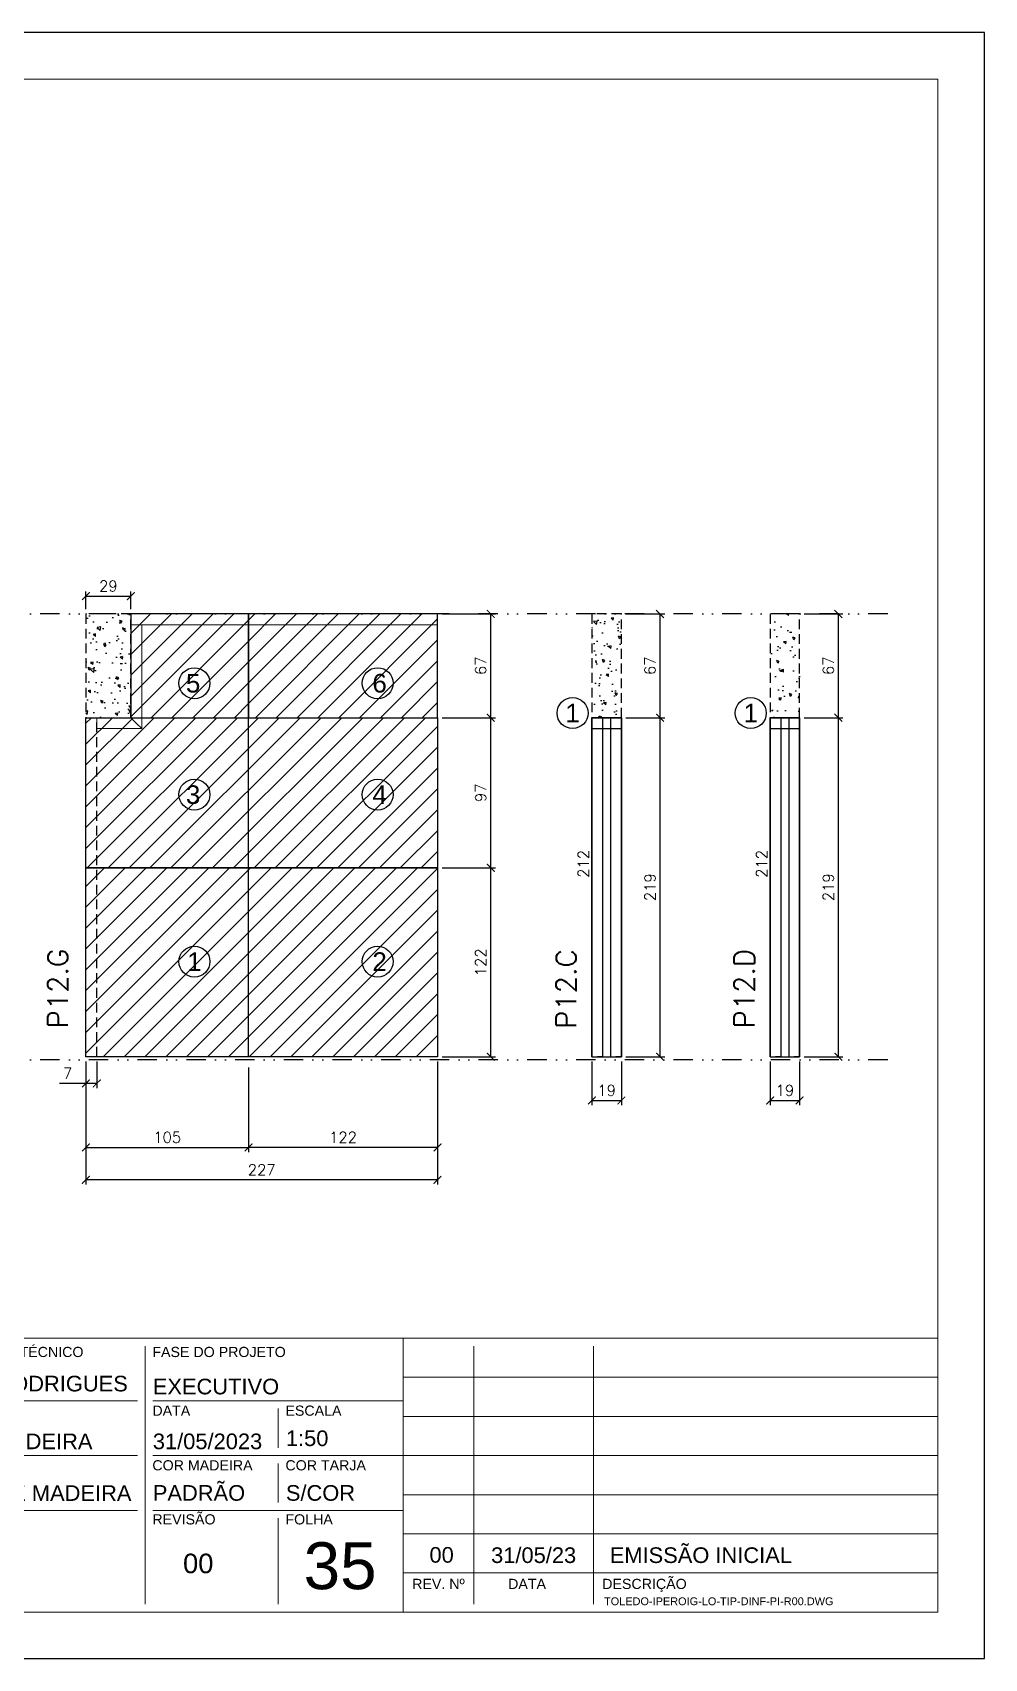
# Model space of a CAD drawing. Extents: x -23436 to 4767, y -3862 to 10024.
# Drawn here: x -15051 to -14436, y -518 to 532 of the extents above; entities that cross this region are included whole.
import ezdxf
from ezdxf.enums import TextEntityAlignment as Align

# ---------------------------------------------------------------- set-up
doc = ezdxf.new("R2010")
doc.units = 0
doc.header["$PDMODE"] = 2
doc.header["$PDSIZE"] = 10
doc.linetypes.add('DIVIDE2', pattern=[0.625, 0.25, -0.125, 0, -0.125, 0, -0.125])
doc.linetypes.add('HIDDEN', pattern=[9.525, 6.35, -3.175])
doc.layers.get('0').update_dxf_attribs({"lineweight": 13})
doc.layers.get('Defpoints').update_dxf_attribs({"lineweight": 13})
for name, color, linetype, lineweight in [('A-GENM', 7, 'Continuous', 18), ('cotas', 4, 'Continuous', 13), ('FOLHA MB', 7, 'Continuous', 13), ('N° FOLHA', 5, 'Continuous', 13), ('Texto Seção', 7, 'Continuous', 15)]:
    doc.layers.add(name, color=color, linetype=linetype, lineweight=lineweight)
for name, color, linetype in [('Concreto', 250, 'HIDDEN'), ('Cota', 4, 'Continuous'), ('Cota Sarrafo', 180, 'Continuous'), ('MB Logo', 254, 'Continuous'), ('Nível', 160, 'Continuous'), ('Painéis', 30, 'Continuous'), ('Reaproveitamento', 252, 'Continuous'), ('Romaneio', 10, 'Continuous'), ('Sarr 7x7', 104, 'Continuous'), ('Sarrafo de Pressão', 42, 'HIDDEN')]:
    doc.layers.add(name, color=color, linetype=linetype)
doc.layers.add('Laje_Perimetro', color=7, linetype='Continuous', plot=False)
doc.styles.add('ARIAL', font='arial.ttf', dxfattribs={"oblique": 15, "height": 25})
doc.styles.add('MB_C01', font='arial.ttf', dxfattribs={"height": 1.3})
doc.styles.add('MB_C02', font='arial.ttf', dxfattribs={"height": 2})
doc.styles.add('MB_C03', font='arial.ttf', dxfattribs={"height": 2.5})
doc.styles.add('MB_C04', font='arial.ttf', dxfattribs={"height": 6})
doc.styles.add('MtXpl_Lucida_Sans_Un', font='l_10646.ttf')
doc.styles.add('REGUA-120', font='ROMANS.shx', dxfattribs={"height": 15})
doc.styles.add('ROMANS', font='romans.shx')
doc.dimstyles.new('Cota Paínel', dxfattribs={"dimtxt": 7, "dimasz": 5, "dimexe": 3, "dimexo": 3, "dimgap": 3, "dimtad": 1, "dimdec": 1, "dimzin": 12, "dimdsep": 46, "dimtxsty": 'ROMANS', "dimblk": 'ARCHTICK', "dimcen": 0, "dimclrd": 4, "dimclre": 4, "dimclrt": 1, "dimadec": 1, "dimazin": 3, "dimtfac": 1, "dimtdec": 1, "dimtmove": 0, "dimatfit": 3, "dimldrblk": 'OBLIQUE', "dimfxl": 0, "dimtolj": 1, "dimtzin": 12, "dimarcsym": 0})
doc.dimstyles.new('PAINEL', dxfattribs={"dimtxt": 7, "dimasz": 5, "dimexe": 3, "dimexo": 3, "dimgap": 3, "dimtad": 1, "dimdec": 1, "dimzin": 12, "dimdsep": 46, "dimtxsty": 'ROMANS', "dimblk": 'ARCHTICK', "dimcen": 0, "dimclrd": 4, "dimclre": 4, "dimclrt": 1, "dimadec": 1, "dimazin": 3, "dimtfac": 1, "dimtdec": 1, "dimtmove": 0, "dimatfit": 3, "dimldrblk": 'OBLIQUE', "dimfxl": 0, "dimtolj": 1, "dimtzin": 12, "dimarcsym": 0})
doc.dimstyles.new('projeto2', dxfattribs={"dimtxt": 7, "dimasz": 5, "dimexe": 1.25, "dimexo": 2.5, "dimgap": 2, "dimtad": 1, "dimdec": 1, "dimdsep": 46, "dimtxsty": 'ROMANS', "dimblk": 'OBLIQUE', "dimcen": 10, "dimdle": 1, "dimse1": 1, "dimse2": 1, "dimsd1": 1, "dimsd2": 1, "dimclrd": 256, "dimclre": 256, "dimclrt": 1, "dimadec": 0, "dimazin": 0, "dimtfac": 1, "dimtdec": 1, "dimtmove": 0, "dimatfit": 3, "dimldrblk": 'OBLIQUE', "dimfxl": 0, "dimlwd": -1, "dimlwe": -1, "dimarcsym": 0})
pattern_1 = [(45, (-11602.353, -4e-12), (-6.735192, 6.735192), [])]
pattern_2 = [(140, (1723.943, 12872.556), (1.593909, 18.218467), [1.905, -20.955]), (85, (1723.943, 12872.556), (-19.105685, -3.524342), [1.524, -16.764058]), (190.45144, (1724.076, 12874.074), (-17.511775, 14.694125), [1.619001, -17.809024]), (136.1842, (1718.863, 12872.556), (4.204233, 27.107904), [2.8575, -31.4325]), (186.63556, (1719.213, 12874.815), (-24.742612, 23.740413), [2.428502, -26.71356]), (81.18415, (1718.863, 12872.556), (-24.742612, 23.740413), [2.285997, -25.145973]), (111, (1720.133, 12875.096), (10.22652, 15.161439), [1.905, -20.955]), (56, (1720.133, 12875.096), (-18.418797, 6.180203), [1.524, -16.764]), (161.451445, (1720.985, 12876.359), (-8.192277, 21.341642), [1.619001, -17.808994]), (127.5, (1723.943, 12872.5555), (-8.4555039, 0.3088603), [0, -16.5608, 0, -17.018, 0, -16.8275]), (97.5, (1723.943, 12872.5555), (-10.0180575, 6.6819663), [0, -9.7028, 0, -16.1798, 0, -6.4135]), (57.5, (1723.943, 12866.891), (0.5728744, 13.5590595), [0, -6.35, 0, -19.812, 0, -26.289]), (47.5, (1723.943, 12864.351), (-2.542649, 14.812918), [0, -8.255, 0, -13.1572, 0, -18.669])]
pattern_3 = [(140, (1585.471, 12849.556), (1.593909, 18.218467), [1.905, -20.955]), (85, (1585.471, 12849.556), (-19.105685, -3.524342), [1.524, -16.764058]), (190.45144, (1585.604, 12851.074), (-17.511775, 14.694125), [1.619001, -17.809024]), (136.1842, (1580.39, 12849.556), (4.204233, 27.107904), [2.8575, -31.4325]), (186.63556, (1580.741, 12851.815), (-24.742612, 23.740413), [2.428502, -26.71356]), (81.18415, (1580.39, 12849.556), (-24.742612, 23.740413), [2.285997, -25.145973]), (111, (1581.661, 12852.096), (10.22652, 15.161439), [1.905, -20.955]), (56, (1581.661, 12852.096), (-18.418797, 6.180203), [1.524, -16.764]), (161.451445, (1582.513, 12853.359), (-8.192277, 21.341642), [1.619001, -17.808994]), (127.5, (1585.471, 12849.5555), (-8.4555039, 0.3088603), [0, -16.5608, 0, -17.018, 0, -16.8275]), (97.5, (1585.471, 12849.5555), (-10.0180575, 6.6819663), [0, -9.7028, 0, -16.1798, 0, -6.4135]), (57.5, (1585.471, 12843.891), (0.5728744, 13.5590595), [0, -6.35, 0, -19.812, 0, -26.289]), (47.5, (1585.471, 12841.351), (-2.542649, 14.812918), [0, -8.255, 0, -13.1572, 0, -18.669])]

# ---------------------------------------------------------------- blocks, each defined once
blk = doc.blocks.new('MB-NOVO')
at = {"layer": 'MB Logo', "linetype": 'Continuous'}
h = blk.add_hatch(color=256, dxfattribs=at)
h.dxf.hatch_style = 1
h.set_gradient(color1=(242, 132, 69), color2=(247, 180, 141), rotation=90, tint=1)
h.paths.add_polyline_path([(-18529.6, 10980.8), (-18475.7, 10980.8, 0.706757), (-18468.7, 11008, 0.681802), (-18476.7, 11034.9), (-18529.4, 11034.9, 0.243712), (-18530.2, 11034.5), (-18551.7, 11003.9), (-18573.3, 11034.5, 0.243712), (-18574.1, 11034.9), (-18586.5, 11034.9), (-18586.5, 10980.8), (-18573.9, 10980.8), (-18573.9, 11012.9), (-18551.7, 10981.5), (-18529.6, 11012.9)])
h.paths.add_polyline_path([(-18516.8, 11014.1), (-18516.8, 11022), (-18477.8, 11022, -0.414214), (-18475.8, 11020), (-18475.8, 11016.1, -0.414214), (-18477.8, 11014.1)], flags=16)
h.paths.add_polyline_path([(-18516.8, 11001.4), (-18476.8, 11001.4, -0.414214), (-18474.8, 10999.4), (-18474.8, 10995.5, -0.414214), (-18476.8, 10993.5), (-18516.8, 10993.5)], flags=16)
at = {"layer": 'MB Logo', "true_color": 0x262626}
h = blk.add_hatch(color=250, dxfattribs=at)
h.dxf.hatch_style = 1
h.paths.add_polyline_path([(-18537.3, 11033.3, 0.60809), (-18538.1, 11034.9), (-18565.3, 11034.9, 0.60809), (-18566.1, 11033.3), (-18552.5, 11014, 0.518202), (-18550.9, 11014)])
h = blk.add_hatch(color=250, dxfattribs=at)
h.dxf.hatch_style = 1
h.paths.add_polyline_path([(-18456.2, 11011.3), (-18456.2, 11024.6), (-18434.2, 11024.6), (-18434.2, 11034.9), (-18476.7, 11034.9, -0.681802), (-18468.7, 11008, -0.706757), (-18475.7, 10980.8), (-18456.2, 10980.8), (-18456.2, 11001.4), (-18437.8, 11001.4), (-18437.8, 11011.3)])
h = blk.add_hatch(color=250, dxfattribs=at)
h.dxf.hatch_style = 1
h.paths.add_polyline_path([(-18435.9, 11007.9, 1), (-18381.9, 11007.9, 1)])
edge = h.paths.add_edge_path(flags=16)
edge.add_ellipse((-18409, 11007.7), major_axis=(0, 16.8), ratio=0.916255, start_angle=0, end_angle=360)
h = blk.add_hatch(color=250, dxfattribs=at)
h.dxf.hatch_style = 1
h.paths.add_polyline_path([(-18357, 11034.9), (-18380.2, 11034.9), (-18380.2, 10980.8), (-18367.6, 10980.8), (-18367.6, 11000.7), (-18363.4, 11000.7, -0.195765), (-18360.9, 10998.9), (-18351.8, 10983.2, 0.261385), (-18347.5, 10980.8), (-18336.4, 10980.8), (-18347.5, 10999, 0.082429), (-18349.6, 11001.5), (-18351.9, 11003.4, 0.81838)])
h.paths.add_polyline_path([(-18360.8, 11009), (-18367.6, 11009), (-18367.6, 11025), (-18360.8, 11025, -0.92578)], flags=16)
h = blk.add_hatch(color=250, dxfattribs=at)
h.dxf.hatch_style = 1
h.paths.add_polyline_path([(-18286.6, 11015.9), (-18286.6, 10980.8), (-18275.8, 10980.8), (-18275.8, 11034.9), (-18286.6, 11034.9, 0.216647), (-18289.4, 11032.4), (-18305.5, 10999.8), (-18321.6, 11032.7, 0.199908), (-18324.3, 11034.9), (-18335.2, 11034.9), (-18335.2, 10980.8), (-18324.3, 10980.8), (-18324.3, 11015.9), (-18310.4, 10989.3, 0.279644), (-18306, 10986.6, 0.340986), (-18300.5, 10989.3)])
h = blk.add_hatch(color=250, dxfattribs=at)
h.dxf.hatch_style = 1
h.paths.add_polyline_path([(-18274.4, 10980.8), (-18265, 10980.8, 0.322517), (-18260.2, 10984.3), (-18257.3, 10993), (-18237.2, 10993), (-18234.3, 10984.3, 0.322517), (-18229.5, 10980.8), (-18220.3, 10980.8), (-18241.2, 11034.9), (-18253.4, 11034.9)])
h.paths.add_polyline_path([(-18254.4, 11001.6), (-18247.3, 11023), (-18240.1, 11001.6)], flags=16)
h = blk.add_hatch(color=250, dxfattribs=at)
h.dxf.hatch_style = 1
h.paths.add_polyline_path([(-18206, 11024, -0.247671), (-18196.9, 11024.3), (-18193.5, 11022.5, 0.40799), (-18188.2, 11024.1), (-18185.4, 11029.1, 0.392837), (-18216.2, 11028.7, 0.467779), (-18213.3, 11006.3, 0.077523), (-18201.2, 11002.1, -0.214206), (-18196.1, 10997.9, -0.284295), (-18198.2, 10991.4, -0.26924), (-18208.8, 10991.6), (-18212.2, 10993.6, 0.407727), (-18219, 10992.1), (-18221.8, 10987.7, 0.296878), (-18193.2, 10983.1, 0.272251), (-18184.9, 10995.3), (-18184.6, 10997.9, 0.348906), (-18193.7, 11011.2), (-18200.4, 11013.5, -0.045018), (-18205.8, 11015.7, -0.618284)])
at = {"layer": 'MB Logo', "linetype": 'Continuous'}
blk.add_line((-18586.5, 10945.9), (-18184.8, 10945.9), dxfattribs=at)
at = {"layer": 'MB Logo', "color": 23, "linetype": 'Continuous', "true_color": 0xf28445}
for points in [[(-18573.3, 11034.5, 0.243712), (-18574.1, 11034.9), (-18586.5, 11034.9), (-18586.5, 10980.8), (-18573.9, 10980.8), (-18573.9, 11012.9), (-18551.7, 10981.5), (-18529.6, 11012.9), (-18529.6, 10980.8), (-18475.7, 10980.8, 0.706757), (-18468.7, 11008, 0.681802), (-18476.7, 11034.9), (-18529.4, 11034.9, 0.243712), (-18530.2, 11034.5), (-18551.7, 11003.9)], [(-18516.8, 11022), (-18477.8, 11022, -0.414214), (-18475.8, 11020), (-18475.8, 11016.1, -0.414214), (-18477.8, 11014.1), (-18516.8, 11014.1)], [(-18516.8, 11001.4), (-18476.8, 11001.4, -0.414214), (-18474.8, 10999.4), (-18474.8, 10995.5, -0.414214), (-18476.8, 10993.5), (-18516.8, 10993.5)]]:
    blk.add_lwpolyline(points, format="xyb", close=True, dxfattribs=at)
at = {"layer": 'MB Logo', "color": 250, "true_color": 0x262626}
for points in [[(-18537.3, 11033.3, 0.60809), (-18538.1, 11034.9), (-18565.3, 11034.9, 0.60809), (-18566.1, 11033.3), (-18552.5, 11014, 0.518202), (-18550.9, 11014)], [(-18437.8, 11011.3), (-18456.2, 11011.3), (-18456.2, 11024.6), (-18434.2, 11024.6), (-18434.2, 11034.9), (-18476.7, 11034.9, -0.681802), (-18468.7, 11008, -0.706757), (-18475.7, 10980.8), (-18456.2, 10980.8), (-18456.2, 11001.4), (-18437.8, 11001.4)], [(-18347.5, 10980.8), (-18336.4, 10980.8), (-18347.5, 10999, 0.082429), (-18349.6, 11001.5), (-18351.9, 11003.4, 0.81838), (-18357, 11034.9), (-18380.2, 11034.9), (-18380.2, 10980.8), (-18367.6, 10980.8), (-18367.6, 11000.7), (-18363.4, 11000.7, -0.209789), (-18360.8, 10998.7), (-18351.8, 10983.2, 0.261385)], [(-18286.6, 11015.9), (-18286.6, 10980.8), (-18275.8, 10980.8), (-18275.8, 11034.9), (-18286.6, 11034.9, 0.216647), (-18289.4, 11032.4), (-18305.5, 10999.8), (-18321.5, 11032.4, 0.216647), (-18324.3, 11034.9), (-18335.2, 11034.9), (-18335.2, 10980.8), (-18324.3, 10980.8), (-18324.3, 11015.9), (-18310.4, 10989.3, 0.279644), (-18306, 10986.6), (-18304.9, 10986.6, 0.279644), (-18300.5, 10989.3)], [(-18265, 10980.8, 0.322517), (-18260.2, 10984.3), (-18257.3, 10993), (-18237.2, 10993), (-18234.3, 10984.3, 0.322517), (-18229.5, 10980.8), (-18220.3, 10980.8), (-18241.2, 11034.9), (-18253.4, 11034.9), (-18274.4, 10980.8)], [(-18206.2, 11015.9, -0.549626), (-18206.4, 11023.8, -0.258723), (-18196.9, 11024.3), (-18193.5, 11022.5, 0.40799), (-18188.2, 11024.1), (-18185.4, 11029.1, 0.392837), (-18216.2, 11028.7, 0.467779), (-18213.3, 11006.3, 0.077523), (-18201.2, 11002.1, -0.203897), (-18196.3, 10998.2), (-18196.1, 10997.8, -0.267611), (-18198, 10991.6), (-18198.5, 10991.3, -0.261145), (-18208.8, 10991.6), (-18212.2, 10993.6, 0.407727), (-18219, 10992.1), (-18221.8, 10987.7, 0.296878), (-18193.2, 10983.1, 0.265963), (-18184.9, 10994.9), (-18184.7, 10997.6, 0.340466), (-18193.1, 11011), (-18200.4, 11013.5, -0.049298)], [(-18367.6, 11009), (-18360.8, 11009, 0.92578), (-18360.8, 11025), (-18367.6, 11025)]]:
    blk.add_lwpolyline(points, format="xyb", close=True, dxfattribs=at)
blk.add_lwpolyline([(-18247.3, 11023), (-18254.4, 11001.6), (-18240.1, 11001.6)], close=True, dxfattribs=at)
at = {"layer": 'MB Logo', "color": 250, "true_color": 0x262626, "style": 'MtXpl_Lucida_Sans_Un'}
for s, height, p in [('F', 8.12, (-18586.8, 10959.8)), ('O', 8.12, (-18567.5, 10959.8)), ('R', 8.12, (-18545.6, 10959.8)), ('M', 8.12, (-18525.4, 10959.8)), ('A', 8.12, (-18502.5, 10959.8)), ('S', 8.12, (-18481.9, 10959.8)), ('P', 8.12, (-18447.3, 10959.8)), ('R', 8.12, (-18427.8, 10959.8)), ('É', 8.12, (-18407.5, 10959.8)), ('-', 8.12, (-18389.6, 10959.8)), ('F', 8.12, (-18371.4, 10959.8)), ('A', 8.12, (-18353.3, 10959.8)), ('B', 8.12, (-18332.1, 10959.8)), ('R', 8.12, (-18312.2, 10959.8)), ('I', 8.12, (-18292.7, 10959.8)), ('C', 8.12, (-18276.6, 10959.8)), ('A', 8.12, (-18256.3, 10959.8)), ('D', 8.12, (-18235.5, 10959.8)), ('A', 8.12, (-18214.6, 10959.8)), ('S', 8.12, (-18193.6, 10959.8)), ('DIREITOS AUTORAIS PROTEGIDOS PELA LEI Nº 9610/98', 8.122, (-18540.4, 10887.8))]:
    blk.add_text(s, height=height, dxfattribs=at).set_placement(p)
at = {"layer": 'MB Logo', "style": 'MtXpl_Lucida_Sans_Un'}
for s, p in [('Rua José Santa Rosa, 1300 - Jd Nova Limeira - Limeira / SP', (-18549.2, 10917.8)), ('(19) 3440-2240 - email:projetos@mbformas.com.br - www.mbformas.com.br', (-18601.5, 10902.8))]:
    blk.add_text(s, height=8.122, dxfattribs=at).set_placement(p)
blk = doc.blocks.new('A$C169d8357')
at = {"layer": 'FOLHA MB', "color": 1}
for p, q in [((1109.8, 356.7), (70, 356.7)), ((445.6, 351.7), (445.6, 185)), ((786.6, 351.7), (786.6, 250.7)), ((943.1, 351.7), (943.1, 185)), ((1109.8, 356.7), (1109.8, 179.9)), ((1455, 356.7), (1109.8, 356.7)), ((1155.3, 185), (1155.3, 351.7)), ((1232.6, 351.7), (1232.6, 185)), ((1455, 331.5), (1109.8, 331.5)), ((938.1, 316.3), (791.6, 316.3)), ((1109.8, 316.3), (948.2, 316.3)), ((1029, 311.3), (1029, 286)), ((1455, 306.2), (1109.8, 306.2)), ((781.5, 301.2), (450.7, 301.2)), ((938.1, 281), (791.6, 281)), ((1109.8, 281), (948.2, 281)), ((1029, 275.9), (1029, 250.7)), ((1455, 281), (1109.8, 281)), ((1455, 255.7), (1109.8, 255.7)), ((938.1, 245.6), (450.7, 245.6)), ((1109.8, 245.6), (948.2, 245.6)), ((1029, 240.6), (1029, 185)), ((1455, 230.4), (1109.8, 230.4)), ((1455, 205.2), (1109.8, 205.2))]:
    blk.add_line(p, q, dxfattribs=at)
for points in [[(0, 1199.9), (0, 149.9), (1485, 149.9), (1485, 1199.9)], [(70, 1169.9), (70, 179.9), (1455, 179.9), (1455, 1169.9)]]:
    blk.add_lwpolyline(points, close=True, dxfattribs=at)
at = {"layer": 'MB Logo', "xscale": 0.8642040370897565, "yscale": 0.8642040370897565, "zscale": 0.8642040370897565}
blk.add_blockref('MB-NOVO', (16148.7, -9204.8), dxfattribs=at)
at = {"layer": 'FOLHA MB', "color": 6}
for s, height, style, p in [('CLIENTE', 6.57, 'MB_C01', (454.3, 346.1)), ('RESPONSÁVEL TÉCNICO', 6.566, 'MB_C01', (791.2, 344.6)), ('FASE DO PROJETO', 6.566, 'MB_C01', (947.8, 344.6)), ('Rua Hungria, 620-10ºAndar SP /  São Paulo', 10.102, 'MB_C02', (459.7, 307.8)), ('PROJETISTA', 6.57, 'MB_C01', (791.2, 306.7)), ('DATA', 6.57, 'MB_C01', (947.8, 306.7)), ('ESCALA', 6.57, 'MB_C01', (1033.7, 306.7)), ('EMPREENDIMENTO E LOCAL', 6.566, 'MB_C01', (454.3, 290.6)), ('DISCIPLINA', 6.57, 'MB_C01', (791.2, 271.4)), ('COR MADEIRA', 6.566, 'MB_C01', (947.8, 271.4)), ('COR TARJA', 6.57, 'MB_C01', (1033.7, 271.4)), ('Rua Iperoig, 180-perdizes-SP /  São Paulo', 10.102, 'MB_C02', (459.7, 252.7)), ('TÍTULO', 6.57, 'MB_C01', (454.3, 235)), ('REVISÃO', 6.57, 'MB_C01', (947.8, 236.5)), ('FOLHA', 6.57, 'MB_C01', (1033.7, 236.5)), ('PROJETO EXECUTIVO DE PILARES', 10.102, 'MB_C02', (459.7, 192.3))]:
    blk.add_text(s, height=height, dxfattribs=dict(at, style=style)).set_placement(p)
at = {"layer": 'FOLHA MB', "color": 5}
for s, height, style, p in [('TOLEDO FERRARI', 12.628, 'MB_C03', (459.7, 328.8)), ('DANIEL RODRIGUES', 10.102, 'MB_C02', (791.6, 322.4)), ('EXECUTIVO', 10.1, 'MB_C02', (948.1, 320.5)), ('THAÍS BANDEIRA', 10.102, 'MB_C02', (791.5, 285.1)), ('31/05/2023', 10.1, 'MB_C02', (948.1, 285.1)), ('1:50', 10.1, 'MB_C02', (1034, 287.1)), ('IPEROIG', 12.63, 'MB_C03', (459.7, 273.3)), ('PADRÃO', 10.1, 'MB_C02', (948.1, 251.8)), ('FORMA DE MADEIRA', 10.102, 'MB_C02', (791.6, 251.7)), ('S/COR', 10.1, 'MB_C02', (1034, 251.8)), ('TIPO E DUPLEX INF', 12.628, 'MB_C03', (459.7, 215.3)), ('00', 10.1, 'MB_C02', (1126.7, 211.8)), ('31/05/23', 10.1, 'MB_C02', (1166.5, 211.6)), ('EMISSÃO INICIAL', 10.102, 'MB_C02', (1243.1, 211.6)), ('00', 12.63, 'MB_C03', (967.6, 205))]:
    blk.add_text(s, height=height, dxfattribs=dict(at, style=style)).set_placement(p)
at = {"layer": 'FOLHA MB', "color": 6, "style": 'MB_C01'}
for s, p in [('REV. Nº', (1132.5, 198.1)), ('DATA', (1189.7, 198.1)), ('DESCRIÇÃO', (1265.5, 198.1))]:
    blk.add_text(s, height=6.57, dxfattribs=at).set_placement(p, align=Align.MIDDLE_CENTER)
at = {"layer": 'FOLHA MB', "insert": (1239.4, 189.4), "char_height": 5.051, "width": 210.818, "attachment_point": 1, "style": 'MB_C04'}
blk.add_mtext('TOLEDO-IPEROIG-LO-TIP-DINF-PI-R00.DWG', dxfattribs=at)
blk = doc.blocks.new('_ArchTick')
at = {"color": 0, "linetype": 'ByBlock', "const_width": 0.15}
blk.add_lwpolyline([(-0.5, -0.5), (0.5, 0.5)], dxfattribs=at)
blk = doc.blocks.new('*D4456')
at = {"layer": 'Cota', "color": 4, "lineweight": -2, "transparency": 16777216}
for p, q in [((-15016.5, -132.2), (-15016.5, -211.7)), ((-14789.5, -132.2), (-14789.5, -211.7)), ((-14789.5, -208.7), (-15016.5, -208.7))]:
    blk.add_line(p, q, dxfattribs=at)
at = {"layer": 'Defpoints', "color": 0, "transparency": 16777216}
for p in [(-15016.5, -129.2), (-14789.5, -129.2), (-15016.5, -208.7)]:
    blk.add_point(p, dxfattribs=at)
at = {"layer": 'Cota', "color": 4, "lineweight": -2, "transparency": 16777216, "xscale": 5, "yscale": 5, "zscale": 5, "rotation": 180}
blk.add_blockref('_ArchTick', (-15016.5, -208.7), dxfattribs=at)
at = {"layer": 'Cota', "color": 4, "lineweight": -2, "transparency": 16777216, "xscale": 5, "yscale": 5, "zscale": 5}
blk.add_blockref('_ArchTick', (-14789.5, -208.7), dxfattribs=at)
at = {"layer": 'Cota', "color": 1, "transparency": 16777216, "insert": (-14903, -202.2), "char_height": 7, "attachment_point": 5, "style": 'ROMANS'}
blk.add_mtext('\\A1;227', dxfattribs=at)
blk = doc.blocks.new('_OBLIQUE')
at = {"color": 0, "linetype": 'ByBlock', "lineweight": -2}
for p, q in [((0, 0), (-1, 0)), ((-0.5, -0.5), (0.5, 0.5))]:
    blk.add_line(p, q, dxfattribs=at)
blk = doc.blocks.new('*D4457')
at = {"layer": 'Cota', "color": 4, "lineweight": -2, "transparency": 16777216}
for p, q in [((-15016.5, -132.2), (-15016.5, -149.4)), ((-15009.5, -132.2), (-15009.5, -149.4)), ((-15016.5, -146.4), (-15033.6, -146.4)), ((-15009.5, -146.4), (-15016.5, -146.4))]:
    blk.add_line(p, q, dxfattribs=at)
at = {"layer": 'Defpoints', "color": 0, "transparency": 16777216}
for p in [(-15016.5, -129.2), (-15009.5, -129.2), (-15016.5, -146.4)]:
    blk.add_point(p, dxfattribs=at)
at = {"layer": 'Cota', "color": 4, "lineweight": -2, "transparency": 16777216, "xscale": 5, "yscale": 5, "zscale": 5, "rotation": 180}
blk.add_blockref('_ArchTick', (-15016.5, -146.4), dxfattribs=at)
at = {"layer": 'Cota', "color": 4, "lineweight": -2, "transparency": 16777216, "xscale": 5, "yscale": 5, "zscale": 5}
blk.add_blockref('_ArchTick', (-15009.5, -146.4), dxfattribs=at)
at = {"layer": 'Cota', "color": 1, "transparency": 16777216, "insert": (-15028.3, -139.9), "char_height": 7, "attachment_point": 5, "style": 'ROMANS'}
blk.add_mtext('\\A1;7', dxfattribs=at)
blk = doc.blocks.new('*D4458')
at = {"layer": 'Cota', "color": 4, "lineweight": -2, "transparency": 16777216}
for p, q in [((-14786.5, -7.2), (-14752.1, -7.2)), ((-14755.1, -129.2), (-14755.1, -7.2)), ((-14786.5, -129.2), (-14752.1, -129.2))]:
    blk.add_line(p, q, dxfattribs=at)
at = {"layer": 'Defpoints', "color": 0, "transparency": 16777216}
for p in [(-14789.5, -7.2), (-14755.1, -7.2), (-14789.5, -129.2)]:
    blk.add_point(p, dxfattribs=at)
at = {"layer": 'Cota', "color": 4, "lineweight": -2, "transparency": 16777216, "xscale": 5, "yscale": 5, "zscale": 5}
for p, rotation in [((-14755.1, -7.2), 90), ((-14755.1, -129.2), 270)]:
    blk.add_blockref('_ArchTick', p, dxfattribs=dict(at, rotation=rotation))
at = {"layer": 'Cota', "color": 1, "transparency": 16777216, "insert": (-14761.6, -68.2), "char_height": 7, "attachment_point": 5, "rotation": 90, "style": 'ROMANS'}
blk.add_mtext('\\A1;122', dxfattribs=at)
blk = doc.blocks.new('*D4459')
at = {"layer": 'Cota', "color": 4, "lineweight": -2, "transparency": 16777216}
for p, q in [((-14786.5, 89.8), (-14752.1, 89.8)), ((-14755.1, -7.2), (-14755.1, 89.8)), ((-14786.5, -7.2), (-14752.1, -7.2))]:
    blk.add_line(p, q, dxfattribs=at)
at = {"layer": 'Defpoints', "color": 0, "transparency": 16777216}
for p in [(-14789.5, 89.8), (-14755.1, 89.8), (-14789.5, -7.2)]:
    blk.add_point(p, dxfattribs=at)
at = {"layer": 'Cota', "color": 4, "lineweight": -2, "transparency": 16777216, "xscale": 5, "yscale": 5, "zscale": 5}
for p, rotation in [((-14755.1, 89.8), 90), ((-14755.1, -7.2), 270)]:
    blk.add_blockref('_ArchTick', p, dxfattribs=dict(at, rotation=rotation))
at = {"layer": 'Cota', "color": 1, "transparency": 16777216, "insert": (-14761.6, 41.3), "char_height": 7, "attachment_point": 5, "rotation": 90, "style": 'ROMANS'}
blk.add_mtext('\\A1;97', dxfattribs=at)
blk = doc.blocks.new('*D4463')
at = {"layer": 'Cota', "color": 4, "lineweight": -2, "transparency": 16777216}
for p, q in [((-14911.5, -136.2), (-14911.5, -190.7)), ((-14789.5, -136.2), (-14789.5, -190.7)), ((-14789.5, -187.7), (-14911.5, -187.7))]:
    blk.add_line(p, q, dxfattribs=at)
at = {"layer": 'Defpoints', "color": 0, "transparency": 16777216}
for p in [(-14911.5, -133.2), (-14789.5, -133.2), (-14911.5, -187.7)]:
    blk.add_point(p, dxfattribs=at)
at = {"layer": 'Cota', "color": 4, "lineweight": -2, "transparency": 16777216, "xscale": 5, "yscale": 5, "zscale": 5, "rotation": 180}
blk.add_blockref('_ArchTick', (-14911.5, -187.7), dxfattribs=at)
at = {"layer": 'Cota', "color": 4, "lineweight": -2, "transparency": 16777216, "xscale": 5, "yscale": 5, "zscale": 5}
blk.add_blockref('_ArchTick', (-14789.5, -187.7), dxfattribs=at)
at = {"layer": 'Cota', "color": 1, "transparency": 16777216, "insert": (-14850.5, -181.2), "char_height": 7, "attachment_point": 5, "style": 'ROMANS'}
blk.add_mtext('\\A1;122', dxfattribs=at)
blk = doc.blocks.new('*D4464')
at = {"layer": 'Cota', "color": 4, "lineweight": -2, "transparency": 16777216}
for p, q in [((-15016.5, -132.2), (-15016.5, -190.7)), ((-14911.5, -136.2), (-14911.5, -190.7)), ((-15016.5, -187.7), (-14911.5, -187.7))]:
    blk.add_line(p, q, dxfattribs=at)
at = {"layer": 'Defpoints', "color": 0, "transparency": 16777216}
for p in [(-15016.5, -129.2), (-14911.5, -133.2), (-14911.5, -187.7)]:
    blk.add_point(p, dxfattribs=at)
at = {"layer": 'Cota', "color": 4, "lineweight": -2, "transparency": 16777216, "xscale": 5, "yscale": 5, "zscale": 5, "rotation": 180}
blk.add_blockref('_ArchTick', (-15016.5, -187.7), dxfattribs=at)
at = {"layer": 'Cota', "color": 4, "lineweight": -2, "transparency": 16777216, "xscale": 5, "yscale": 5, "zscale": 5}
blk.add_blockref('_ArchTick', (-14911.5, -187.7), dxfattribs=at)
at = {"layer": 'Cota', "color": 1, "transparency": 16777216, "insert": (-14964, -181.2), "char_height": 7, "attachment_point": 5, "style": 'ROMANS'}
blk.add_mtext('\\A1;105', dxfattribs=at)
blk = doc.blocks.new('*D4474')
at = {"layer": 'A-GENM', "color": 4, "lineweight": -2, "transparency": 16777216}
for p, q in [((-14786.5, 156.8), (-14752.1, 156.8)), ((-14755.1, 89.8), (-14755.1, 156.8)), ((-14786.5, 89.8), (-14752.1, 89.8))]:
    blk.add_line(p, q, dxfattribs=at)
at = {"layer": 'Defpoints', "color": 0, "transparency": 16777216}
for p in [(-14789.5, 156.8), (-14755.1, 156.8), (-14789.5, 89.8)]:
    blk.add_point(p, dxfattribs=at)
at = {"layer": 'A-GENM', "color": 4, "lineweight": -2, "transparency": 16777216, "xscale": 5, "yscale": 5, "zscale": 5}
for p, rotation in [((-14755.1, 156.8), 90), ((-14755.1, 89.8), 270)]:
    blk.add_blockref('_ArchTick', p, dxfattribs=dict(at, rotation=rotation))
at = {"layer": 'A-GENM', "color": 1, "transparency": 16777216, "insert": (-14761.6, 123.3), "char_height": 7, "attachment_point": 5, "rotation": 90, "style": 'ROMANS'}
blk.add_mtext('\\A1;67', dxfattribs=at)
blk = doc.blocks.new('*D4497')
at = {"layer": 'cotas', "color": 4, "lineweight": -2, "transparency": 16777216}
for p, q in [((-15016.5, 159.8), (-15016.5, 171.3)), ((-15016.5, 168.3), (-14987.5, 168.3)), ((-14987.5, 159.8), (-14987.5, 171.3))]:
    blk.add_line(p, q, dxfattribs=at)
at = {"layer": 'Defpoints', "color": 0, "transparency": 16777216}
for p in [(-14987.5, 168.3), (-15016.5, 156.8), (-14987.5, 156.8)]:
    blk.add_point(p, dxfattribs=at)
at = {"layer": 'cotas', "color": 4, "lineweight": -2, "transparency": 16777216, "xscale": 5, "yscale": 5, "zscale": 5, "rotation": 180}
blk.add_blockref('_ArchTick', (-15016.5, 168.3), dxfattribs=at)
at = {"layer": 'cotas', "color": 4, "lineweight": -2, "transparency": 16777216, "xscale": 5, "yscale": 5, "zscale": 5}
blk.add_blockref('_ArchTick', (-14987.5, 168.3), dxfattribs=at)
at = {"layer": 'cotas', "color": 1, "transparency": 16777216, "insert": (-15002, 174.8), "char_height": 7, "attachment_point": 5, "style": 'ROMANS'}
blk.add_mtext('\\A1;29', dxfattribs=at)
blk = doc.blocks.new('*D5104')
at = {"layer": 'Cota', "color": 4, "lineweight": -2, "transparency": 16777216}
for p, q in [((-14689.8, -132.2), (-14689.8, -160.4)), ((-14670.8, -132.2), (-14670.8, -160.4)), ((-14689.8, -157.4), (-14670.8, -157.4))]:
    blk.add_line(p, q, dxfattribs=at)
at = {"layer": 'Defpoints', "color": 0, "transparency": 16777216}
for p in [(-14689.8, -129.2), (-14670.8, -129.2), (-14670.8, -157.4)]:
    blk.add_point(p, dxfattribs=at)
at = {"layer": 'Cota', "color": 4, "lineweight": -2, "transparency": 16777216, "xscale": 5, "yscale": 5, "zscale": 5, "rotation": 180}
blk.add_blockref('_ArchTick', (-14689.8, -157.4), dxfattribs=at)
at = {"layer": 'Cota', "color": 4, "lineweight": -2, "transparency": 16777216, "xscale": 5, "yscale": 5, "zscale": 5}
blk.add_blockref('_ArchTick', (-14670.8, -157.4), dxfattribs=at)
at = {"layer": 'Cota', "color": 1, "transparency": 16777216, "insert": (-14680.3, -150.9), "char_height": 7, "attachment_point": 5, "style": 'ROMANS'}
blk.add_mtext('\\A1;19', dxfattribs=at)
blk = doc.blocks.new('*D5105')
at = {"layer": 'Defpoints', "color": 0, "transparency": 16777216}
for p in [(-14689.8, 82.8), (-14689.8, -129.2), (-14689.8, -129.2)]:
    blk.add_point(p, dxfattribs=at)
at = {"layer": 'Cota Sarrafo', "color": 1, "transparency": 16777216, "insert": (-14695.3, -4.6), "char_height": 7, "attachment_point": 5, "rotation": 90, "style": 'ROMANS'}
blk.add_mtext('212', dxfattribs=at)
blk = doc.blocks.new('*D5106')
at = {"layer": 'Cota', "color": 4, "lineweight": -2, "transparency": 16777216}
for p, q in [((-14574.7, -132.2), (-14574.7, -160.4)), ((-14555.7, -132.2), (-14555.7, -160.4)), ((-14574.7, -157.4), (-14555.7, -157.4))]:
    blk.add_line(p, q, dxfattribs=at)
at = {"layer": 'Defpoints', "color": 0, "transparency": 16777216}
for p in [(-14574.7, -129.2), (-14555.7, -129.2), (-14555.7, -157.4)]:
    blk.add_point(p, dxfattribs=at)
at = {"layer": 'Cota', "color": 4, "lineweight": -2, "transparency": 16777216, "xscale": 5, "yscale": 5, "zscale": 5, "rotation": 180}
blk.add_blockref('_ArchTick', (-14574.7, -157.4), dxfattribs=at)
at = {"layer": 'Cota', "color": 4, "lineweight": -2, "transparency": 16777216, "xscale": 5, "yscale": 5, "zscale": 5}
blk.add_blockref('_ArchTick', (-14555.7, -157.4), dxfattribs=at)
at = {"layer": 'Cota', "color": 1, "transparency": 16777216, "insert": (-14565.2, -150.9), "char_height": 7, "attachment_point": 5, "style": 'ROMANS'}
blk.add_mtext('\\A1;19', dxfattribs=at)
blk = doc.blocks.new('*D5107')
at = {"layer": 'Defpoints', "color": 0, "transparency": 16777216}
for p in [(-14574.7, 82.8), (-14574.7, -129.2), (-14574.7, -129.2)]:
    blk.add_point(p, dxfattribs=at)
at = {"layer": 'Cota Sarrafo', "color": 1, "transparency": 16777216, "insert": (-14580.2, -4.6), "char_height": 7, "attachment_point": 5, "rotation": 90, "style": 'ROMANS'}
blk.add_mtext('212', dxfattribs=at)
blk = doc.blocks.new('*D5108')
at = {"layer": 'Cota', "color": 4, "lineweight": -2, "transparency": 16777216}
for p, q in [((-14667.8, 156.8), (-14642.8, 156.8)), ((-14645.8, 89.8), (-14645.8, 156.8)), ((-14667.8, 89.8), (-14642.8, 89.8))]:
    blk.add_line(p, q, dxfattribs=at)
at = {"layer": 'Defpoints', "color": 0, "transparency": 16777216}
for p in [(-14670.8, 156.8), (-14645.8, 156.8), (-14670.8, 89.8)]:
    blk.add_point(p, dxfattribs=at)
at = {"layer": 'Cota', "color": 4, "lineweight": -2, "transparency": 16777216, "xscale": 5, "yscale": 5, "zscale": 5}
for p, rotation in [((-14645.8, 156.8), 90), ((-14645.8, 89.8), 270)]:
    blk.add_blockref('_ArchTick', p, dxfattribs=dict(at, rotation=rotation))
at = {"layer": 'Cota', "color": 1, "transparency": 16777216, "insert": (-14652.3, 123.3), "char_height": 7, "attachment_point": 5, "rotation": 90, "style": 'ROMANS'}
blk.add_mtext('\\A1;67', dxfattribs=at)
blk = doc.blocks.new('*D5109')
at = {"layer": 'Cota', "color": 4, "lineweight": -2, "transparency": 16777216}
for p, q in [((-14552.7, 156.8), (-14527.7, 156.8)), ((-14530.7, 89.8), (-14530.7, 156.8)), ((-14552.7, 89.8), (-14527.7, 89.8))]:
    blk.add_line(p, q, dxfattribs=at)
at = {"layer": 'Defpoints', "color": 0, "transparency": 16777216}
for p in [(-14555.7, 156.8), (-14530.7, 156.8), (-14555.7, 89.8)]:
    blk.add_point(p, dxfattribs=at)
at = {"layer": 'Cota', "color": 4, "lineweight": -2, "transparency": 16777216, "xscale": 5, "yscale": 5, "zscale": 5}
for p, rotation in [((-14530.7, 156.8), 90), ((-14530.7, 89.8), 270)]:
    blk.add_blockref('_ArchTick', p, dxfattribs=dict(at, rotation=rotation))
at = {"layer": 'Cota', "color": 1, "transparency": 16777216, "insert": (-14537.2, 123.3), "char_height": 7, "attachment_point": 5, "rotation": 90, "style": 'ROMANS'}
blk.add_mtext('\\A1;67', dxfattribs=at)
blk = doc.blocks.new('*D5110')
at = {"layer": 'cotas', "color": 4, "lineweight": -2, "transparency": 16777216}
for p, q in [((-14667.8, 89.8), (-14642.8, 89.8)), ((-14645.8, -129.2), (-14645.8, 89.8)), ((-14667.8, -129.2), (-14642.8, -129.2))]:
    blk.add_line(p, q, dxfattribs=at)
at = {"layer": 'Defpoints', "color": 0, "transparency": 16777216}
for p in [(-14670.8, 89.8), (-14645.8, 89.8), (-14670.8, -129.2)]:
    blk.add_point(p, dxfattribs=at)
at = {"layer": 'cotas', "color": 4, "lineweight": -2, "transparency": 16777216, "xscale": 5, "yscale": 5, "zscale": 5}
for p, rotation in [((-14645.8, 89.8), 90), ((-14645.8, -129.2), 270)]:
    blk.add_blockref('_ArchTick', p, dxfattribs=dict(at, rotation=rotation))
at = {"layer": 'cotas', "color": 1, "transparency": 16777216, "insert": (-14652.3, -19.7), "char_height": 7, "attachment_point": 5, "rotation": 90, "style": 'ROMANS'}
blk.add_mtext('\\A1;219', dxfattribs=at)
blk = doc.blocks.new('*D5111')
at = {"layer": 'cotas', "color": 4, "lineweight": -2, "transparency": 16777216}
for p, q in [((-14552.7, 89.8), (-14527.7, 89.8)), ((-14530.7, -129.2), (-14530.7, 89.8)), ((-14552.7, -129.2), (-14527.7, -129.2))]:
    blk.add_line(p, q, dxfattribs=at)
at = {"layer": 'Defpoints', "color": 0, "transparency": 16777216}
for p in [(-14555.7, 89.8), (-14530.7, 89.8), (-14555.7, -129.2)]:
    blk.add_point(p, dxfattribs=at)
at = {"layer": 'cotas', "color": 4, "lineweight": -2, "transparency": 16777216, "xscale": 5, "yscale": 5, "zscale": 5}
for p, rotation in [((-14530.7, 89.8), 90), ((-14530.7, -129.2), 270)]:
    blk.add_blockref('_ArchTick', p, dxfattribs=dict(at, rotation=rotation))
at = {"layer": 'cotas', "color": 1, "transparency": 16777216, "insert": (-14537.2, -19.7), "char_height": 7, "attachment_point": 5, "rotation": 90, "style": 'ROMANS'}
blk.add_mtext('\\A1;219', dxfattribs=at)

msp = doc.modelspace()

# ---------------------------------------------------------------- hatches: boundary and pattern name
at = {"layer": 'Concreto'}
h = msp.add_hatch(dxfattribs=at)
h.set_pattern_fill('AR-CONC', color=256, scale=0.1, angle=-270)
h.set_pattern_definition(pattern_2)
h.paths.add_polyline_path([(-15016.467, 89.79), (-14987.467, 89.79), (-14987.467, 156.79), (-15016.467, 156.79)])
h = msp.add_hatch(dxfattribs=at)
h.set_pattern_fill('AR-CONC', color=256, scale=0.1, angle=-270)
h.set_pattern_definition(pattern_2)
h.paths.add_polyline_path([(-15016.467, 89.79), (-14987.467, 89.79), (-14987.467, 156.79), (-15016.467, 156.79)])
h = msp.add_hatch(dxfattribs=at)
h.set_pattern_fill('AR-CONC', color=256, scale=0.1, angle=-270)
h.set_pattern_definition(pattern_3)
h.paths.add_polyline_path([(-14689.766, 89.79), (-14670.766, 89.79), (-14670.766, 156.79), (-14689.766, 156.79)])
h = msp.add_hatch(dxfattribs=at)
h.set_pattern_fill('AR-CONC', color=256, scale=0.1, angle=-270)
h.set_pattern_definition(pattern_3)
h.paths.add_polyline_path([(-14574.699, 89.79), (-14555.699, 89.79), (-14555.699, 156.79), (-14574.699, 156.79)])
at = {"layer": 'Reaproveitamento'}
h = msp.add_hatch(dxfattribs=at)
h.set_pattern_fill('ANSI31', color=256, scale=3, style=0)
h.set_pattern_definition(pattern_1)
h.paths.add_polyline_path([(-14911.467, 156.79), (-14987.467, 156.79), (-14987.467, 89.79), (-14911.467, 89.79)])
h = msp.add_hatch(dxfattribs=at)
h.set_pattern_fill('ANSI31', color=256, scale=3, style=0)
h.set_pattern_definition(pattern_1)
h.paths.add_polyline_path([(-14911.454, 89.79), (-14789.467, 89.79), (-14789.467, 156.79), (-14911.467, 156.79)])
h = msp.add_hatch(dxfattribs=at)
h.set_pattern_fill('ANSI31', color=256, scale=3, style=0)
h.set_pattern_definition([(45, (-11602.353, -2), (-6.735192, 6.735192), [])])
h.paths.add_polyline_path([(-15016.467, 89.79), (-14789.467, 89.79), (-14789.467, -7.21), (-15016.467, -7.21)])
h = msp.add_hatch(dxfattribs=at)
h.set_pattern_fill('ANSI31', color=256, scale=3, style=0)
h.set_pattern_definition([(45, (1606.151, 12710.556), (-6.735192, 6.735192), [])])
h.paths.add_polyline_path([(-14789.467, -129.21), (-15016.467, -129.21), (-15016.467, -7.21), (-14789.467, -7.21)])

# ---------------------------------------------------------------- linework, layer by layer
at = {"layer": 'Concreto'}
for points in [[(-15016.467, 89.79), (-14987.467, 89.79), (-14987.467, 156.79), (-15016.467, 156.79)], [(-14689.766, 89.79), (-14670.766, 89.79), (-14670.766, 156.79), (-14689.766, 156.79)], [(-14574.699, 89.79), (-14555.699, 89.79), (-14555.699, 156.79), (-14574.699, 156.79)]]:
    msp.add_lwpolyline(points, close=True, dxfattribs=at)
at = {"layer": 'cotas', "color": 50}
for p, q in [((-14987.467, 156.79), (-14987.467, 153.29)), ((-14987.467, 156.79), (-14789.467, 156.79)), ((-14987.467, 149.79), (-14987.467, 153.29)), ((-14987.467, 149.79), (-14789.467, 149.79)), ((-14987.467, 89.79), (-14987.467, 149.79)), ((-14987.467, 149.79), (-14983.967, 149.79)), ((-14980.467, 149.79), (-14983.967, 149.79)), ((-14980.467, 82.79), (-14980.467, 149.79)), ((-14789.467, 156.79), (-14789.467, 153.29)), ((-14789.467, 149.79), (-14789.467, 153.29)), ((-15009.467, 89.79), (-15009.467, 86.29)), ((-15009.467, 89.79), (-14987.467, 89.79)), ((-15009.467, 82.79), (-15009.467, 86.29)), ((-14987.467, 89.79), (-14983.967, 86.29)), ((-14980.467, 82.79), (-14983.967, 86.29)), ((-15009.467, 82.79), (-14980.467, 82.79))]:
    msp.add_line(p, q, dxfattribs=at)
at = {"layer": 'Laje_Perimetro'}
msp.add_lwpolyline([(-14436.356, 532.259), (-15921.377, 532.259), (-15921.377, -517.741), (-14436.356, -517.741)], close=True, dxfattribs=at)
at = {"layer": 'Nível', "linetype": 'DIVIDE2', "ltscale": 50}
for p, q in [((-14498.846, 156.79), (-15849.747, 156.79)), ((-14498.846, -131.21), (-15849.747, -131.21))]:
    msp.add_line(p, q, dxfattribs=at)
at = {"layer": 'Painéis', "color": 32, "true_color": 0xcd6928}
msp.add_line((-14911.467, -129.21), (-14911.451, 107.79), dxfattribs=at)
for points in [[(-14911.467, 156.79), (-14987.467, 156.79), (-14987.467, 89.79), (-14911.467, 89.79)], [(-14911.454, 89.79), (-14789.467, 89.79), (-14789.467, 156.79), (-14911.467, 156.79)], [(-15016.467, 89.79), (-14789.467, 89.79), (-14789.467, -7.21), (-15016.467, -7.21)], [(-14689.766, -129.21), (-14670.766, -129.21), (-14670.766, 89.79), (-14689.766, 89.79)], [(-14689.766, 89.79), (-14670.766, 89.79), (-14670.766, 89.79), (-14689.766, 89.79)], [(-14574.699, -129.21), (-14555.699, -129.21), (-14555.699, 89.79), (-14574.699, 89.79)], [(-14574.699, 89.79), (-14555.699, 89.79), (-14555.699, 89.79), (-14574.699, 89.79)], [(-14789.467, -129.21), (-15016.467, -129.21), (-15016.467, -7.21), (-14789.467, -7.21)]]:
    msp.add_lwpolyline(points, close=True, dxfattribs=at)
at = {"layer": 'Romaneio'}
for centre in [(-14946.416, 112.068), (-14828.136, 112.068), (-14702.303, 92.786), (-14587.236, 92.786), (-14946.416, 40.114), (-14828.136, 40.114), (-14946.416, -67.729), (-14828.136, -67.729)]:
    msp.add_circle(centre, 10, dxfattribs=at)
at = {"layer": 'Sarr 7x7', "color": 50}
for p, q in [((-14689.766, -129.21), (-14689.766, 89.79)), ((-14689.766, 89.79), (-14686.266, 89.79)), ((-14689.766, 89.79), (-14689.766, 86.29)), ((-14689.766, 89.79), (-14670.766, 89.79)), ((-14689.766, 82.79), (-14689.766, 86.29)), ((-14682.766, 89.79), (-14686.266, 89.79)), ((-14682.766, -129.21), (-14682.766, 89.79)), ((-14677.766, 89.79), (-14674.266, 89.79)), ((-14677.766, 89.79), (-14677.766, -129.21)), ((-14670.766, 89.79), (-14674.266, 89.79)), ((-14670.766, 89.79), (-14670.766, -129.21)), ((-14670.766, 89.79), (-14670.766, 86.29)), ((-14670.766, 82.79), (-14670.766, 86.29)), ((-14574.699, -129.21), (-14574.699, 89.79)), ((-14574.699, 89.79), (-14571.199, 89.79)), ((-14574.699, 89.79), (-14574.699, 86.29)), ((-14574.699, 89.79), (-14555.699, 89.79)), ((-14574.699, 82.79), (-14574.699, 86.29)), ((-14567.699, 89.79), (-14571.199, 89.79)), ((-14567.699, -129.21), (-14567.699, 89.79)), ((-14562.699, 89.79), (-14559.199, 89.79)), ((-14562.699, 89.79), (-14562.699, -129.21)), ((-14555.699, 89.79), (-14559.199, 89.79)), ((-14555.699, 89.79), (-14555.699, -129.21)), ((-14555.699, 89.79), (-14555.699, 86.29)), ((-14555.699, 82.79), (-14555.699, 86.29)), ((-14689.766, 82.79), (-14670.766, 82.79)), ((-14574.699, 82.79), (-14555.699, 82.79)), ((-14689.766, -129.21), (-14686.266, -129.21)), ((-14682.766, -129.21), (-14686.266, -129.21)), ((-14677.766, -129.21), (-14674.266, -129.21)), ((-14670.766, -129.21), (-14674.266, -129.21)), ((-14574.699, -129.21), (-14571.199, -129.21)), ((-14567.699, -129.21), (-14571.199, -129.21)), ((-14562.699, -129.21), (-14559.199, -129.21)), ((-14555.699, -129.21), (-14559.199, -129.21))]:
    msp.add_line(p, q, dxfattribs=at)
at = {"layer": 'Sarrafo de Pressão'}
msp.add_line((-15009.467, -129.21), (-15009.467, 89.79), dxfattribs=at)

# ---------------------------------------------------------------- block references
at = {"layer": 'MB Logo'}
msp.add_blockref('A$C169d8357', (-15921.377, -667.679), dxfattribs=at)

# ---------------------------------------------------------------- texts
at = {"layer": 'N° FOLHA', "color": 5, "style": 'MB_C04'}
msp.add_text('35', height=30.3061, dxfattribs=at).set_placement((-14875.91, -472.997))
at = {"layer": 'Romaneio', "color": 0, "style": 'ARIAL'}
for s, p in [('5', (-14947.275, 112.068)), ('6', (-14826.884, 112.068)), ('1', (-14702.303, 92.786)), ('1', (-14587.236, 92.786)), ('3', (-14947.275, 40.114)), ('4', (-14826.884, 40.114)), ('1', (-14946.416, -67.729)), ('2', (-14826.884, -67.729))]:
    msp.add_text(s, height=12, dxfattribs=at).set_placement(p, align=Align.MIDDLE_CENTER)
at = {"layer": 'Texto Seção', "char_height": 13, "width": 285.32988, "rotation": 90, "style": 'REGUA-120'}
for s, insert, attachment_point in [('P12.G', (-15041.109, -110.745), 1), ('P12.C', (-14712.919, -111.05), 1), ('P12.D', (-14584.937, -110.745), 7)]:
    msp.add_mtext(s, dxfattribs=dict(at, insert=insert, attachment_point=attachment_point))

# ---------------------------------------------------------------- dimensions: what is measured, and where the dimension line sits
at = {"layer": 'A-GENM', "color": 6}
dim = msp.add_linear_dim(base=(-14755.148, 156.79), p1=(-14789.467, 89.79), p2=(-14789.467, 156.79), angle=90, dimstyle='PAINEL', override={"dimarcsym": 2}, dxfattribs=at)
dim.commit()
dim.dimension.update_dxf_attribs({"geometry": '*D4474', "text_midpoint": (-14761.648, 123.29)})
at = {"layer": 'Cota'}
for base, p1, p2, picture, middle in [((-14645.814, 156.79), (-14670.766, 89.79), (-14670.766, 156.79), '*D5108', (-14652.314, 123.29)), ((-14530.747, 156.79), (-14555.699, 89.79), (-14555.699, 156.79), '*D5109', (-14537.247, 123.29))]:
    dim = msp.add_linear_dim(base=base, p1=p1, p2=p2, angle=90, dimstyle='PAINEL', override={"dimarcsym": 2}, dxfattribs=at)
    dim.commit()
    dim.dimension.update_dxf_attribs({"geometry": picture, "text_midpoint": middle})
at = {"layer": 'Cota', "color": 2}
for base, p1, p2, angle, picture, middle in [((-14755.148, 89.79), (-14789.467, -7.21), (-14789.467, 89.79), 90, '*D4459', (-14761.648, 41.29)), ((-14755.148, -7.21), (-14789.467, -129.21), (-14789.467, -7.21), 90, '*D4458', (-14761.648, -68.21)), ((-15016.467, -208.687), (-14789.467, -129.21), (-15016.467, -129.21), 180, '*D4456', (-14902.967, -202.187))]:
    dim = msp.add_linear_dim(base=base, p1=p1, p2=p2, angle=angle, dimstyle='Cota Paínel', dxfattribs=at)
    dim.commit()
    dim.dimension.update_dxf_attribs({"geometry": picture, "text_midpoint": middle})
at = {"layer": 'Cota'}
dim = msp.add_linear_dim(base=(-15016.467, -146.367), p1=(-15009.467, -129.21), p2=(-15016.467, -129.21), dimstyle='Cota Paínel', dxfattribs=at)
dim.commit()
dim.dimension.update_dxf_attribs({"geometry": '*D4457', "text_midpoint": (-15028.3, -146.367), "dimtype": 160})
at = {"layer": 'Cota', "color": 2}
for base, p1, p2, picture, middle in [((-14911.467, -187.745), (-15016.467, -129.21), (-14911.467, -133.21), '*D4464', (-14963.967, -181.245)), ((-14911.467, -187.745), (-14789.467, -133.21), (-14911.467, -133.21), '*D4463', (-14850.467, -181.245)), ((-14670.766, -157.377), (-14689.766, -129.21), (-14670.766, -129.21), '*D5104', (-14680.266, -150.877)), ((-14555.699, -157.377), (-14574.699, -129.21), (-14555.699, -129.21), '*D5106', (-14565.199, -150.877))]:
    dim = msp.add_linear_dim(base=base, p1=p1, p2=p2, dimstyle='Cota Paínel', dxfattribs=at)
    dim.commit()
    dim.dimension.update_dxf_attribs({"geometry": picture, "text_midpoint": middle})
at = {"layer": 'Cota Sarrafo'}
for base, p1, p2, picture, middle in [((-14689.766, -129.21), (-14689.766, 82.79), (-14689.766, -129.21), '*D5105', (-14689.766, -4.579)), ((-14574.699, -129.21), (-14574.699, 82.79), (-14574.699, -129.21), '*D5107', (-14574.699, -4.579))]:
    dim = msp.add_linear_dim(base=base, p1=p1, p2=p2, angle=90, dimstyle='projeto2', dxfattribs=at)
    dim.commit()
    dim.dimension.update_dxf_attribs({"geometry": picture, "text_midpoint": middle, "dimtype": 160})
at = {"layer": 'cotas'}
dim = msp.add_linear_dim(base=(-14987.467, 168.252), p1=(-15016.467, 156.79), p2=(-14987.467, 156.789), dimstyle='PAINEL', override={"dimarcsym": 2}, dxfattribs=at)
dim.commit()
dim.dimension.update_dxf_attribs({"geometry": '*D4497', "text_midpoint": (-15001.967, 174.752)})
at = {"layer": 'cotas', "color": 2}
for base, p1, p2, picture, middle in [((-14645.814, 89.79), (-14670.766, -129.21), (-14670.766, 89.79), '*D5110', (-14652.314, -19.71)), ((-14530.747, 89.79), (-14555.699, -129.21), (-14555.699, 89.79), '*D5111', (-14537.247, -19.71))]:
    dim = msp.add_linear_dim(base=base, p1=p1, p2=p2, angle=90, dimstyle='PAINEL', override={"dimarcsym": 2}, dxfattribs=at)
    dim.commit()
    dim.dimension.update_dxf_attribs({"geometry": picture, "text_midpoint": middle})

doc.saveas('drawing.dxf')
